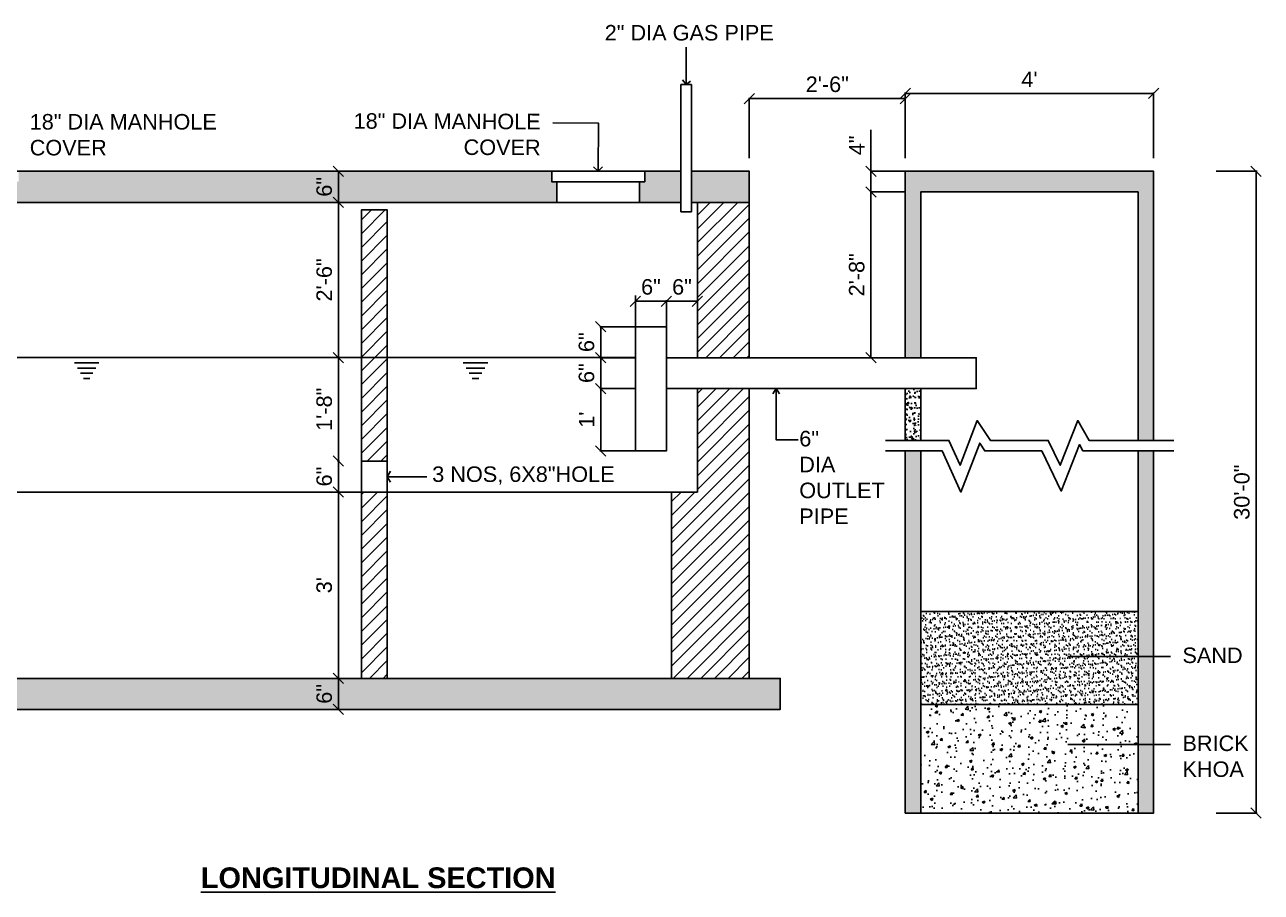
# Model space of a CAD drawing. Header units: inches. Extents: x 599 to 985, y 199 to 536.
# Drawn here: x 745.7 to 984.9, y 198.7 to 366.4 of the extents above; entities that cross this region are included whole.
import ezdxf

# ---------------------------------------------------------------- set-up
doc = ezdxf.new("R2010")
doc.units = ezdxf.units.IN
doc.header["$MEASUREMENT"] = 0
doc.linetypes.add('HIDDEN', pattern=[0.375, 0.25, -0.125])
for name, color, linetype in [('Cover', 94, 'HIDDEN'), ('Dim', 7, 'Continuous'), ('Hatch', 8, 'Continuous'), ('Pipe', 6, 'Continuous'), ('Septic Tank', 5, 'Continuous'), ('Sock Pit', 3, 'Continuous'), ('Text', 7, 'Continuous')]:
    doc.layers.add(name, color=color, linetype=linetype)
doc.styles.get("Standard").update_dxf_attribs({"font": 'arial.ttf'})
doc.dimstyles.new('AR', dxfattribs={"dimtxt": 3, "dimasz": 2, "dimexe": 0.18, "dimexo": 0.0625, "dimgap": 1.21875, "dimtad": 1, "dimdec": 0, "dimzin": 0, "dimdsep": 46, "dimlunit": 4, "dimtxsty": 'Standard', "dimblk": 'OBLIQUE', "dimcen": 0.09, "dimadec": 0, "dimazin": 0, "dimtfac": 1, "dimtdec": 0, "dimtofl": 0, "dimtmove": 0, "dimatfit": 3, "dimfxl": 1, "dimtolj": 1, "dimtzin": 0, "dimarcsym": 0})
pattern_1 = [(50, (0, -13.0461), (2.1517805, -0.1882564), [0.225, -2.475]), (355, (0, -13.0461), (-0.416254, 2.2565764), [0.18, -1.98]), (100.45144, (0.1793, -13.0618), (1.7355265, 2.06832), [0.1912206, -2.1034263]), (46.1842, (0, -12.4461), (3.201724, -0.496558), [0.3375, -3.7125]), (96.63564, (0.2668, -12.4875), (2.803986, 2.922356), [0.286831, -3.155141]), (351.18416, (0, -12.446), (2.803986, 2.922356), [0.27, -2.97]), (21, (0.3, -12.5961), (1.7907212, -1.2078567), [0.225, -2.475]), (326, (0.3, -12.5961), (0.729946, 2.17545), [0.18, -1.98]), (71.45144, (0.4492, -12.6968), (2.520667, 0.9675935), [0.1912206, -2.1034263]), (37.5, (0, -13.04614), (0.03647957, 0.99868156), [0, -1.956, 0, -2.01, 0, -1.9875]), (7.5, (0, -13.0461), (0.7892086, 1.1832351), [0, -1.146, 0, -1.911, 0, -0.7575]), (327.5, (-0.669, -13.04614), (1.6014673, -0.0676646), [0, -0.75, 0, -2.34, 0, -3.105]), (317.5, (-0.969, -13.0461), (1.7495585, 0.300315), [0, -0.975, 0, -1.554, 0, -2.205])]
pattern_2 = [(45, (0, 8.3748), (-1.3258252, 1.3258252), [])]
pattern_3 = [(50, (0, 8.3748), (2.1517805, -0.1882564), [0.225, -2.475]), (355, (0, 8.3748), (-0.416254, 2.2565764), [0.18, -1.98]), (100.45144, (0.1793, 8.359), (1.7355265, 2.06832), [0.1912206, -2.1034263]), (46.1842, (0, 8.9748), (3.201724, -0.496558), [0.3375, -3.7125]), (96.63564, (0.2668, 8.9334), (2.803986, 2.922356), [0.286831, -3.155141]), (351.18416, (0, 8.9748), (2.803986, 2.922356), [0.27, -2.97]), (21, (0.3, 8.8248), (1.7907212, -1.2078567), [0.225, -2.475]), (326, (0.3, 8.8248), (0.729946, 2.17545), [0.18, -1.98]), (71.45144, (0.4492, 8.724), (2.520667, 0.9675935), [0.1912206, -2.1034263]), (37.5, (0, 8.37475), (0.03647957, 0.99868156), [0, -1.956, 0, -2.01, 0, -1.9875]), (7.5, (0, 8.3748), (0.7892086, 1.1832351), [0, -1.146, 0, -1.911, 0, -0.7575]), (327.5, (-0.669, 8.37475), (1.6014673, -0.0676646), [0, -0.75, 0, -2.34, 0, -3.105]), (317.5, (-0.969, 8.3748), (1.7495585, 0.300315), [0, -0.975, 0, -1.554, 0, -2.205])]

# ---------------------------------------------------------------- blocks, each defined once
blk = doc.blocks.new('_Oblique')
at = {"color": 0, "linetype": 'ByBlock', "lineweight": -2, "transparency": 33554687}
blk.add_line((-0.5, -0.5), (0.5, 0.5), dxfattribs=at)
blk = doc.blocks.new('*D26')
at = {"layer": 'Defpoints', "color": 0, "ltscale": 15, "transparency": 16777216}
for p in [(806.4, 332.06), (806.4, 302.06), (806.4, 302.06)]:
    blk.add_point(p, dxfattribs=at)
at = {"layer": 'Dim', "color": 0, "lineweight": -2, "ltscale": 15, "transparency": 16777216}
for p, q in [((806.4, 332.06), (806.4, 302.06)), ((806.47, 332.06), (806.58, 332.06)), ((806.47, 302.06), (806.58, 302.06))]:
    blk.add_line(p, q, dxfattribs=at)
at = {"layer": 'Dim', "color": 0, "lineweight": -2, "ltscale": 15, "transparency": 16777216, "xscale": 2, "yscale": 2, "zscale": 2}
for p, rotation in [((806.4, 332.06), 90), ((806.4, 302.06), 270)]:
    blk.add_blockref('_Oblique', p, dxfattribs=dict(at, rotation=rotation))
at = {"layer": 'Dim', "color": 0, "ltscale": 15, "transparency": 16777216, "insert": (803.65, 317.06), "char_height": 3, "attachment_point": 5, "rotation": 90}
blk.add_mtext('\\A1;2\'-6"', dxfattribs=at)
blk = doc.blocks.new('*D27')
at = {"layer": 'Defpoints', "color": 0, "ltscale": 15, "transparency": 16777216}
for p in [(806.58, 302.06), (806.4, 282.06), (806.58, 282.06)]:
    blk.add_point(p, dxfattribs=at)
at = {"layer": 'Dim', "color": 0, "lineweight": -2, "ltscale": 15, "transparency": 16777216}
for p, q in [((806.52, 302.06), (806.22, 302.06)), ((806.4, 302.06), (806.4, 282.06)), ((806.52, 282.06), (806.22, 282.06))]:
    blk.add_line(p, q, dxfattribs=at)
at = {"layer": 'Dim', "color": 0, "lineweight": -2, "ltscale": 15, "transparency": 16777216, "xscale": 2, "yscale": 2, "zscale": 2}
for p, rotation in [((806.4, 302.06), 90), ((806.4, 282.06), 270)]:
    blk.add_blockref('_Oblique', p, dxfattribs=dict(at, rotation=rotation))
at = {"layer": 'Dim', "color": 0, "ltscale": 15, "transparency": 16777216, "insert": (803.65, 292.06), "char_height": 3, "attachment_point": 5, "rotation": 90}
blk.add_mtext('\\A1;1\'-8"', dxfattribs=at)
blk = doc.blocks.new('*D28')
at = {"layer": 'Defpoints', "color": 0, "ltscale": 15, "transparency": 16777216}
for p in [(806.4, 282.06), (806.4, 276.06), (806.4, 276.06)]:
    blk.add_point(p, dxfattribs=at)
at = {"layer": 'Dim', "color": 0, "lineweight": -2, "ltscale": 15, "transparency": 16777216}
for p, q in [((806.4, 282.06), (806.4, 276.06)), ((806.47, 282.06), (806.58, 282.06)), ((806.47, 276.06), (806.58, 276.06))]:
    blk.add_line(p, q, dxfattribs=at)
at = {"layer": 'Dim', "color": 0, "lineweight": -2, "ltscale": 15, "transparency": 16777216, "xscale": 2, "yscale": 2, "zscale": 2}
for p, rotation in [((806.4, 282.06), 90), ((806.4, 276.06), 270)]:
    blk.add_blockref('_Oblique', p, dxfattribs=dict(at, rotation=rotation))
at = {"layer": 'Dim', "color": 0, "ltscale": 15, "transparency": 16777216, "insert": (803.65, 279.06), "char_height": 3, "attachment_point": 5, "rotation": 90}
blk.add_mtext('\\A1;6"', dxfattribs=at)
blk = doc.blocks.new('*D29')
at = {"layer": 'Defpoints', "color": 0, "ltscale": 15, "transparency": 16777216}
for p in [(806.4, 276.06), (806.4, 240.06), (806.4, 240.06)]:
    blk.add_point(p, dxfattribs=at)
at = {"layer": 'Dim', "color": 0, "lineweight": -2, "ltscale": 15, "transparency": 16777216}
for p, q in [((806.4, 276.06), (806.4, 240.06)), ((806.47, 276.06), (806.58, 276.06)), ((806.47, 240.06), (806.58, 240.06))]:
    blk.add_line(p, q, dxfattribs=at)
at = {"layer": 'Dim', "color": 0, "lineweight": -2, "ltscale": 15, "transparency": 16777216, "xscale": 2, "yscale": 2, "zscale": 2}
for p, rotation in [((806.4, 276.06), 90), ((806.4, 240.06), 270)]:
    blk.add_blockref('_Oblique', p, dxfattribs=dict(at, rotation=rotation))
at = {"layer": 'Dim', "color": 0, "ltscale": 15, "transparency": 16777216, "insert": (803.65, 258.06), "char_height": 3, "attachment_point": 5, "rotation": 90}
blk.add_mtext("\\A1;3'", dxfattribs=at)
blk = doc.blocks.new('*D30')
at = {"layer": 'Defpoints', "color": 0, "ltscale": 15, "transparency": 16777216}
for p in [(806.4, 240.06), (806.4, 234.06), (806.4, 234.06)]:
    blk.add_point(p, dxfattribs=at)
at = {"layer": 'Dim', "color": 0, "lineweight": -2, "ltscale": 15, "transparency": 16777216}
for p, q in [((806.4, 240.06), (806.4, 234.06)), ((806.47, 240.06), (806.58, 240.06)), ((806.47, 234.06), (806.58, 234.06))]:
    blk.add_line(p, q, dxfattribs=at)
at = {"layer": 'Dim', "color": 0, "lineweight": -2, "ltscale": 15, "transparency": 16777216, "xscale": 2, "yscale": 2, "zscale": 2}
for p, rotation in [((806.4, 240.06), 90), ((806.4, 234.06), 270)]:
    blk.add_blockref('_Oblique', p, dxfattribs=dict(at, rotation=rotation))
at = {"layer": 'Dim', "color": 0, "ltscale": 15, "transparency": 16777216, "insert": (803.65, 237.06), "char_height": 3, "attachment_point": 5, "rotation": 90}
blk.add_mtext('\\A1;6"', dxfattribs=at)
blk = doc.blocks.new('*D31')
at = {"layer": 'Defpoints', "color": 0, "ltscale": 15, "transparency": 16777216}
for p in [(869.83, 312.95), (875.83, 312.95), (869.83, 308.03)]:
    blk.add_point(p, dxfattribs=at)
at = {"layer": 'Dim', "color": 0, "lineweight": -2, "ltscale": 15, "transparency": 16777216}
for p, q in [((869.83, 308.09), (869.83, 313.13)), ((875.83, 312.95), (869.83, 312.95)), ((875.83, 313.02), (875.83, 313.13))]:
    blk.add_line(p, q, dxfattribs=at)
at = {"layer": 'Dim', "color": 0, "lineweight": -2, "ltscale": 15, "transparency": 16777216, "xscale": 2, "yscale": 2, "zscale": 2, "rotation": 180}
blk.add_blockref('_Oblique', (869.83, 312.95), dxfattribs=at)
at = {"layer": 'Dim', "color": 0, "lineweight": -2, "ltscale": 15, "transparency": 16777216, "xscale": 2, "yscale": 2, "zscale": 2}
blk.add_blockref('_Oblique', (875.83, 312.95), dxfattribs=at)
at = {"layer": 'Dim', "color": 0, "ltscale": 15, "transparency": 16777216, "insert": (872.83, 315.7), "char_height": 3, "attachment_point": 5}
blk.add_mtext('\\A1;6"', dxfattribs=at)
blk = doc.blocks.new('*D32')
at = {"layer": 'Defpoints', "color": 0, "ltscale": 15, "transparency": 16777216}
for p in [(863.83, 312.95), (869.83, 312.95), (863.83, 308.03)]:
    blk.add_point(p, dxfattribs=at)
at = {"layer": 'Dim', "color": 0, "lineweight": -2, "ltscale": 15, "transparency": 16777216}
for p, q in [((863.83, 308.09), (863.83, 313.13)), ((869.83, 312.95), (863.83, 312.95)), ((869.83, 313.02), (869.83, 313.13))]:
    blk.add_line(p, q, dxfattribs=at)
at = {"layer": 'Dim', "color": 0, "lineweight": -2, "ltscale": 15, "transparency": 16777216, "xscale": 2, "yscale": 2, "zscale": 2, "rotation": 180}
blk.add_blockref('_Oblique', (863.83, 312.95), dxfattribs=at)
at = {"layer": 'Dim', "color": 0, "lineweight": -2, "ltscale": 15, "transparency": 16777216, "xscale": 2, "yscale": 2, "zscale": 2}
blk.add_blockref('_Oblique', (869.83, 312.95), dxfattribs=at)
at = {"layer": 'Dim', "color": 0, "ltscale": 15, "transparency": 16777216, "insert": (866.83, 315.7), "char_height": 3, "attachment_point": 5}
blk.add_mtext('\\A1;6"', dxfattribs=at)
blk = doc.blocks.new('*D33')
at = {"layer": 'Defpoints', "color": 0, "ltscale": 15, "transparency": 16777216}
for p in [(863.83, 308.03), (857.12, 302.03), (863.83, 302.03)]:
    blk.add_point(p, dxfattribs=at)
at = {"layer": 'Dim', "color": 0, "lineweight": -2, "ltscale": 15, "transparency": 16777216}
for p, q in [((863.77, 308.03), (856.94, 308.03)), ((857.12, 308.03), (857.12, 302.03)), ((863.77, 302.03), (856.94, 302.03))]:
    blk.add_line(p, q, dxfattribs=at)
at = {"layer": 'Dim', "color": 0, "lineweight": -2, "ltscale": 15, "transparency": 16777216, "xscale": 2, "yscale": 2, "zscale": 2}
for p, rotation in [((857.12, 308.03), 90), ((857.12, 302.03), 270)]:
    blk.add_blockref('_Oblique', p, dxfattribs=dict(at, rotation=rotation))
at = {"layer": 'Dim', "color": 0, "ltscale": 15, "transparency": 16777216, "insert": (854.37, 305.03), "char_height": 3, "attachment_point": 5, "rotation": 90}
blk.add_mtext('\\A1;6"', dxfattribs=at)
blk = doc.blocks.new('*D34')
at = {"layer": 'Defpoints', "color": 0, "ltscale": 15, "transparency": 16777216}
for p in [(863.83, 302.03), (857.12, 296.06), (863.83, 296.06)]:
    blk.add_point(p, dxfattribs=at)
at = {"layer": 'Dim', "color": 0, "lineweight": -2, "ltscale": 15, "transparency": 16777216}
for p, q in [((863.77, 302.03), (856.94, 302.03)), ((857.12, 302.03), (857.12, 296.06)), ((863.77, 296.06), (856.94, 296.06))]:
    blk.add_line(p, q, dxfattribs=at)
at = {"layer": 'Dim', "color": 0, "lineweight": -2, "ltscale": 15, "transparency": 16777216, "xscale": 2, "yscale": 2, "zscale": 2}
for p, rotation in [((857.12, 302.03), 90), ((857.12, 296.06), 270)]:
    blk.add_blockref('_Oblique', p, dxfattribs=dict(at, rotation=rotation))
at = {"layer": 'Dim', "color": 0, "ltscale": 15, "transparency": 16777216, "insert": (854.37, 299.05), "char_height": 3, "attachment_point": 5, "rotation": 90}
blk.add_mtext('\\A1;6"', dxfattribs=at)
blk = doc.blocks.new('*D35')
at = {"layer": 'Defpoints', "color": 0, "ltscale": 15, "transparency": 16777216}
for p in [(863.83, 296.06), (857.12, 284.03), (863.83, 284.03)]:
    blk.add_point(p, dxfattribs=at)
at = {"layer": 'Dim', "color": 0, "lineweight": -2, "ltscale": 15, "transparency": 16777216}
for p, q in [((863.77, 296.06), (856.94, 296.06)), ((857.12, 296.06), (857.12, 284.03)), ((863.77, 284.03), (856.94, 284.03))]:
    blk.add_line(p, q, dxfattribs=at)
at = {"layer": 'Dim', "color": 0, "lineweight": -2, "ltscale": 15, "transparency": 16777216, "xscale": 2, "yscale": 2, "zscale": 2}
for p, rotation in [((857.12, 296.06), 90), ((857.12, 284.03), 270)]:
    blk.add_blockref('_Oblique', p, dxfattribs=dict(at, rotation=rotation))
at = {"layer": 'Dim', "color": 0, "ltscale": 15, "transparency": 16777216, "insert": (854.4, 290.05), "char_height": 3, "attachment_point": 5, "rotation": 90}
blk.add_mtext("\\A1;1'", dxfattribs=at)
blk = doc.blocks.new('*D36')
at = {"layer": 'Defpoints', "color": 0, "ltscale": 15, "transparency": 16777216}
for p in [(916.02, 352.11), (885.83, 340.51), (916.02, 340.51)]:
    blk.add_point(p, dxfattribs=at)
at = {"layer": 'Dim', "color": 0, "lineweight": -2, "ltscale": 15, "transparency": 16777216}
for p, q in [((885.83, 340.58), (885.83, 352.29)), ((885.83, 352.11), (916.02, 352.11)), ((916.02, 340.58), (916.02, 352.29))]:
    blk.add_line(p, q, dxfattribs=at)
at = {"layer": 'Dim', "color": 0, "lineweight": -2, "ltscale": 15, "transparency": 16777216, "xscale": 2, "yscale": 2, "zscale": 2, "rotation": 180}
blk.add_blockref('_Oblique', (885.83, 352.11), dxfattribs=at)
at = {"layer": 'Dim', "color": 0, "lineweight": -2, "ltscale": 15, "transparency": 16777216, "xscale": 2, "yscale": 2, "zscale": 2}
blk.add_blockref('_Oblique', (916.02, 352.11), dxfattribs=at)
at = {"layer": 'Dim', "color": 0, "ltscale": 15, "transparency": 16777216, "insert": (900.93, 354.86), "char_height": 3, "attachment_point": 5}
blk.add_mtext('\\A1;2\'-6"', dxfattribs=at)
blk = doc.blocks.new('*D37')
at = {"layer": 'Defpoints', "color": 0, "ltscale": 15, "transparency": 16777216}
for p in [(916.02, 338.06), (909.38, 334.06), (916.02, 334.06)]:
    blk.add_point(p, dxfattribs=at)
at = {"layer": 'Dim', "color": 0, "lineweight": -2, "ltscale": 15, "transparency": 16777216}
for p, q in [((909.38, 338.06), (909.38, 346.07)), ((915.96, 338.06), (909.2, 338.06)), ((909.38, 334.06), (909.38, 338.06)), ((915.96, 334.06), (909.2, 334.06))]:
    blk.add_line(p, q, dxfattribs=at)
at = {"layer": 'Dim', "color": 0, "lineweight": -2, "ltscale": 15, "transparency": 16777216, "xscale": 2, "yscale": 2, "zscale": 2}
for p, rotation in [((909.38, 338.06), 90), ((909.38, 334.06), 270)]:
    blk.add_blockref('_Oblique', p, dxfattribs=dict(at, rotation=rotation))
at = {"layer": 'Dim', "color": 0, "ltscale": 15, "transparency": 16777216, "insert": (906.66, 343.07), "char_height": 3, "attachment_point": 5, "rotation": 90}
blk.add_mtext('\\A1;4"', dxfattribs=at)
blk = doc.blocks.new('*D38')
at = {"layer": 'Defpoints', "color": 0, "ltscale": 15, "transparency": 16777216}
for p in [(909.38, 334.06), (909.38, 302.03), (909.38, 302.03)]:
    blk.add_point(p, dxfattribs=at)
at = {"layer": 'Dim', "color": 0, "lineweight": -2, "ltscale": 15, "transparency": 16777216}
for p, q in [((909.38, 334.06), (909.38, 302.03)), ((909.44, 334.06), (909.56, 334.06)), ((909.44, 302.03), (909.56, 302.03))]:
    blk.add_line(p, q, dxfattribs=at)
at = {"layer": 'Dim', "color": 0, "lineweight": -2, "ltscale": 15, "transparency": 16777216, "xscale": 2, "yscale": 2, "zscale": 2}
for p, rotation in [((909.38, 334.06), 90), ((909.38, 302.03), 270)]:
    blk.add_blockref('_Oblique', p, dxfattribs=dict(at, rotation=rotation))
at = {"layer": 'Dim', "color": 0, "ltscale": 15, "transparency": 16777216, "insert": (906.63, 318.05), "char_height": 3, "attachment_point": 5, "rotation": 90}
blk.add_mtext('\\A1;2\'-8"', dxfattribs=at)
blk = doc.blocks.new('*D39')
at = {"layer": 'Defpoints', "color": 0, "ltscale": 15, "transparency": 16777216}
for p in [(976.09, 338.06), (976.09, 214.01), (983.86, 214.01)]:
    blk.add_point(p, dxfattribs=at)
at = {"layer": 'Dim', "color": 0, "lineweight": -2, "ltscale": 15, "transparency": 16777216}
for p, q in [((976.15, 338.06), (984.04, 338.06)), ((983.86, 338.06), (983.86, 214.01)), ((976.15, 214.01), (984.04, 214.01))]:
    blk.add_line(p, q, dxfattribs=at)
at = {"layer": 'Dim', "color": 0, "lineweight": -2, "ltscale": 15, "transparency": 16777216, "xscale": 2, "yscale": 2, "zscale": 2}
for p, rotation in [((983.86, 338.06), 90), ((983.86, 214.01), 270)]:
    blk.add_blockref('_Oblique', p, dxfattribs=dict(at, rotation=rotation))
at = {"layer": 'Dim', "color": 0, "ltscale": 15, "transparency": 16777216, "insert": (981.1, 276.04), "char_height": 3, "attachment_point": 5, "rotation": 90}
blk.add_mtext('\\A1;30\'-0"', dxfattribs=at)
blk = doc.blocks.new('*D46')
at = {"layer": 'Defpoints', "color": 0, "ltscale": 15, "transparency": 16777216}
for p in [(964.02, 353.11), (916.02, 340.51), (964.02, 340.51)]:
    blk.add_point(p, dxfattribs=at)
at = {"layer": 'Dim', "color": 0, "lineweight": -2, "ltscale": 15, "transparency": 16777216}
for p, q in [((916.02, 340.58), (916.02, 353.29)), ((916.02, 353.11), (964.02, 353.11)), ((964.02, 340.58), (964.02, 353.29))]:
    blk.add_line(p, q, dxfattribs=at)
at = {"layer": 'Dim', "color": 0, "lineweight": -2, "ltscale": 15, "transparency": 16777216, "xscale": 2, "yscale": 2, "zscale": 2, "rotation": 180}
blk.add_blockref('_Oblique', (916.02, 353.11), dxfattribs=at)
at = {"layer": 'Dim', "color": 0, "lineweight": -2, "ltscale": 15, "transparency": 16777216, "xscale": 2, "yscale": 2, "zscale": 2}
blk.add_blockref('_Oblique', (964.02, 353.11), dxfattribs=at)
at = {"layer": 'Dim', "color": 0, "ltscale": 15, "transparency": 16777216, "insert": (940.02, 355.83), "char_height": 3, "attachment_point": 5}
blk.add_mtext("\\A1;4'", dxfattribs=at)
blk = doc.blocks.new('*D47')
at = {"layer": 'Defpoints', "color": 0, "ltscale": 15, "transparency": 16777216}
for p in [(806.4, 338.06), (806.4, 338.06), (806.4, 332.06)]:
    blk.add_point(p, dxfattribs=at)
at = {"layer": 'Dim', "color": 0, "lineweight": -2, "ltscale": 15, "transparency": 16777216}
for p, q in [((806.4, 332.06), (806.4, 338.06)), ((806.47, 338.06), (806.58, 338.06)), ((806.47, 332.06), (806.58, 332.06))]:
    blk.add_line(p, q, dxfattribs=at)
at = {"layer": 'Dim', "color": 0, "lineweight": -2, "ltscale": 15, "transparency": 16777216, "xscale": 2, "yscale": 2, "zscale": 2}
for p, rotation in [((806.4, 338.06), 90), ((806.4, 332.06), 270)]:
    blk.add_blockref('_Oblique', p, dxfattribs=dict(at, rotation=rotation))
at = {"layer": 'Dim', "color": 0, "ltscale": 15, "transparency": 16777216, "insert": (803.65, 335.06), "char_height": 3, "attachment_point": 5, "rotation": 90}
blk.add_mtext('\\A1;6"', dxfattribs=at)

msp = doc.modelspace()

# ---------------------------------------------------------------- hatches: boundary and pattern name
at = {"layer": 'Hatch', "ltscale": 15, "transparency": 33554687}
h = msp.add_hatch(dxfattribs=at)
h.set_pattern_fill('AR-CONC', color=256, scale=0.3)
h.set_pattern_definition(pattern_3)
h.paths.add_polyline_path([(727.53, 336.03), (726.53, 336.03), (726.53, 338.06), (704.83, 338.06), (704.83, 332.06), (714.83, 332.06), (727.53, 332.06)])
h.paths.add_polyline_path([(872.64, 338.06), (865.64, 338.06), (865.64, 336.03), (864.64, 336.03), (864.64, 332.06), (872.64, 332.06)])
h.paths.add_polyline_path([(885.83, 338.06), (874.64, 338.06), (874.64, 332.06), (875.83, 332.06), (885.83, 332.06)])
h = msp.add_hatch(dxfattribs=at)
h.set_pattern_fill('AR-CONC', color=256, scale=0.3)
h.set_pattern_definition(pattern_3)
h.paths.add_polyline_path([(848.64, 336.03), (847.64, 336.03), (847.64, 338.06), (744.53, 338.06), (744.53, 336.03), (743.53, 336.03), (743.53, 332.06), (848.64, 332.06)])
h = msp.add_hatch(dxfattribs=at)
h.set_pattern_fill('AR-CONC', color=256, scale=0.3)
h.set_pattern_definition(pattern_1)
h.paths.add_polyline_path([(964.02, 338.06), (916.02, 338.06), (916.02, 302.03), (919.02, 302.03), (919.02, 302.06), (919.02, 334.06), (961.02, 334.06), (961.02, 286.03), (964.02, 286.03)])
h = msp.add_hatch(dxfattribs=at)
h.set_pattern_fill('ANSI31', color=256, scale=15)
h.paths.add_polyline_path([(714.83, 332.06), (704.83, 332.06), (704.83, 308.03), (714.83, 308.03)])
h.paths.add_polyline_path([(719.83, 276.06), (714.83, 276.06), (714.83, 302.06), (704.83, 302.06), (704.83, 240.06), (719.83, 240.06)])
h.paths.add_polyline_path([(885.83, 296.06), (875.83, 296.06), (875.83, 276.06), (870.83, 276.06), (870.83, 240.06), (885.83, 240.06)])
h.paths.add_polyline_path([(885.83, 332.06), (875.83, 332.06), (875.83, 302.03), (885.83, 302.03)])
h = msp.add_hatch(dxfattribs=at)
h.set_pattern_fill('ANSI31', color=256, scale=15)
h.set_pattern_definition(pattern_2)
h.paths.add_polyline_path([(815.83, 330.6), (810.83, 330.6), (810.83, 302.06), (815.83, 302.06)])
h.paths.add_polyline_path([(815.83, 276.06), (810.83, 276.06), (810.83, 240.06), (815.83, 240.06)])
h = msp.add_hatch(dxfattribs=at)
h.set_pattern_fill('ANSI31', color=256, scale=15)
h.set_pattern_definition(pattern_2)
h.paths.add_polyline_path([(815.83, 302.06), (810.83, 302.06), (810.83, 282.06), (815.83, 282.06)])
h = msp.add_hatch(dxfattribs=at)
h.set_pattern_fill('AR-CONC', color=256, scale=0.3)
h.set_pattern_definition(pattern_3)
h.paths.add_polyline_path([(919.02, 296.06), (916.02, 296.06), (916.02, 286.03), (919.02, 286.03)])
h = msp.add_hatch(dxfattribs=at)
h.set_pattern_fill('AR-CONC', color=256, scale=0.3)
h.set_pattern_definition(pattern_3)
h.paths.add_polyline_path([(919.02, 284.03), (916.02, 284.03), (916.02, 214.01), (919.02, 214.01)])
h.paths.add_polyline_path([(964.02, 284.03), (961.02, 284.03), (961.02, 244.28), (964.02, 244.28)])
h.paths.add_polyline_path([(964.02, 244.28), (961.02, 244.28), (961.02, 227.26), (964.02, 227.26)])
h.paths.add_polyline_path([(964.02, 227.26), (961.02, 227.26), (961.02, 214.01), (964.02, 214.01)])
h = msp.add_hatch(dxfattribs=at)
h.set_pattern_fill('AR-SAND', color=256, scale=0.7)
h.set_pattern_definition([(37.5, (0, -13.0461), (-0.0440954, 1.3487766), [0, -1.064, 0, -1.19, 0, -1.1375]), (7.5, (0, -13.0461), (1.2388437, 1.9755022), [0, -0.574, 0, -0.959, 0, -0.3675]), (327.5, (-0.861, -13.0461), (2.1798993, 0.0039613), [0, -0.35, 0, -1.26, 0, -1.645]), (317.5, (-0.861, -13.0461), (2.1042886, 0.614373), [0, -0.175, 0, -0.826, 0, -0.945])])
h.paths.add_polyline_path([(961.02, 253.01), (919.02, 253.01), (919.02, 235.01), (961.02, 235.01)])
h = msp.add_hatch(dxfattribs=at)
h.set_pattern_fill('AR-CONC', color=256, scale=0.3)
h.set_pattern_definition(pattern_1)
h.paths.add_polyline_path([(891.83, 240.06), (698.83, 240.06), (698.83, 234.06), (891.83, 234.06)])
h = msp.add_hatch(dxfattribs=at)
h.set_pattern_fill('AR-CONC', color=256, scale=0.7)
h.set_pattern_definition([(50, (0, 8.3748), (5.020821, -0.439265), [0.525, -5.775]), (355, (0, 8.375), (-0.97126, 5.265345), [0.42, -4.62]), (100.45144, (0.4184, 8.338), (4.049562, 4.82608), [0.446181, -4.907995]), (46.1842, (0, 9.775), (7.47069, -1.158635), [0.7875, -8.6625]), (96.6356, (0.6226, 9.678), (6.542634, 6.81883), [0.66927, -7.361996]), (351.1842, (0, 9.775), (6.542634, 6.81883), [0.63, -6.93]), (21, (0.7, 9.4248), (4.17835, -2.818332), [0.525, -5.775]), (326, (0.7, 9.425), (1.703207, 5.07605), [0.42, -4.62]), (71.45144, (1.048, 9.19), (5.881557, 2.257718), [0.446181, -4.907995]), (37.5, (0, 8.3748), (0.085119, 2.330257), [0, -4.564, 0, -4.69, 0, -4.6375]), (7.5, (0, 8.3748), (1.841487, 2.760882), [0, -2.674, 0, -4.459, 0, -1.7675]), (327.5, (-1.561, 8.3748), (3.736757, -0.157884), [0, -1.75, 0, -5.46, 0, -7.245]), (317.5, (-2.261, 8.3748), (4.082303, 0.700735), [0, -2.275, 0, -3.626, 0, -5.145])])
h.paths.add_polyline_path([(919.02, 235.01), (919.02, 214.01), (961.02, 214.01), (961.02, 235.01)])

# ---------------------------------------------------------------- linework, layer by layer
at = {"layer": 'Cover', "linetype": 'Continuous', "ltscale": 15, "transparency": 33554687}
for p, q in [((848.64, 336.03), (848.64, 332.06)), ((864.64, 336.03), (864.64, 332.06))]:
    msp.add_line(p, q, dxfattribs=at)
msp.add_lwpolyline([(847.64, 338.06), (847.64, 336.03), (865.64, 336.03), (865.64, 338.06)], close=True, dxfattribs=at)
at = {"layer": 'Dim', "ltscale": 15, "transparency": 33554687}
for p, q in [((755.35, 301.04), (760.07, 301.04)), ((755.93, 300.04), (759.49, 300.04)), ((756.51, 299.04), (758.92, 299.04)), ((830.54, 301.04), (835.26, 301.04)), ((831.12, 300.04), (834.68, 300.04)), ((831.7, 299.04), (834.11, 299.04)), ((757.08, 298.04), (758.34, 298.04)), ((832.27, 298.04), (833.53, 298.04)), ((947.42, 244.28), (967.28, 244.28)), ((947.42, 227.26), (967.28, 227.26))]:
    msp.add_line(p, q, dxfattribs=at)
for points in [[(873.64, 354.82), (873.64, 362.04)], [(872.92, 355.71), (873.64, 354.82), (874.47, 355.5)], [(856.64, 338.06), (856.67, 347.38), (847.84, 347.41)], [(855.74, 338.93), (856.64, 338.06), (857.48, 338.93)], [(890.37, 295.02), (891.06, 296.06), (891.68, 295.02)], [(891.06, 296.06), (891.06, 286.14), (895.3, 286.14)], [(816.49, 277.95), (815.83, 279.01), (816.49, 280.07)], [(815.83, 279.01), (823.52, 279.01)]]:
    msp.add_lwpolyline(points, dxfattribs=at)
at = {"layer": 'Pipe', "ltscale": 15, "transparency": 33554687}
for points in [[(874.64, 330.23), (872.64, 330.23), (872.64, 354.82), (874.64, 354.82), (874.64, 330.23)], [(863.83, 302.03), (863.83, 284.03), (869.83, 284.03), (869.83, 308.03), (869.83, 308.03), (863.83, 308.03), (863.83, 314.03)], [(863.83, 308.03), (863.83, 302.06), (726.83, 302.06)]]:
    msp.add_lwpolyline(points, dxfattribs=at)
at = {"layer": 'Pipe', "transparency": 33554687}
msp.add_lwpolyline([(869.83, 296.06), (929.75, 296.06), (929.75, 302.03), (869.83, 302.03)], dxfattribs=at)
at = {"layer": 'Septic Tank', "transparency": 33554687}
for p, q in [((875.83, 296.06), (875.83, 276.06)), ((875.83, 276.06), (714.83, 276.06)), ((870.83, 276.06), (870.83, 240.06)), ((698.83, 234.06), (891.83, 234.06))]:
    msp.add_line(p, q, dxfattribs=at)
at = {"layer": 'Septic Tank', "ltscale": 15, "transparency": 33554687}
msp.add_line((815.83, 282.06), (810.83, 282.06), dxfattribs=at)
at = {"layer": 'Septic Tank', "transparency": 33554687}
for points in [[(872.64, 338.06), (704.83, 338.06), (704.83, 308.03)], [(885.83, 302.03), (885.83, 338.06), (874.64, 338.06)], [(875.83, 332.06), (875.83, 302.03)], [(704.83, 302.06), (704.83, 240.06), (885.83, 240.06), (885.83, 296.06)]]:
    msp.add_lwpolyline(points, dxfattribs=at)
at = {"layer": 'Septic Tank', "ltscale": 15, "transparency": 33554687}
for points in [[(704.83, 332.06), (714.83, 332.06), (872.64, 332.06)], [(815.83, 240.06), (815.83, 330.6), (810.83, 330.6), (810.83, 240.06)], [(874.64, 332.06), (875.83, 332.06), (885.83, 332.06)]]:
    msp.add_lwpolyline(points, dxfattribs=at)
at = {"layer": 'Septic Tank', "transparency": 33554687}
msp.add_lwpolyline([(698.83, 240.06), (698.83, 234.06), (891.83, 234.06), (891.83, 240.06)], close=True, dxfattribs=at)
at = {"layer": 'Sock Pit', "ltscale": 15, "transparency": 33554687}
for p, q in [((916.02, 296.06), (916.02, 286.03)), ((919.02, 296.06), (919.02, 286.03)), ((919.02, 284.03), (919.02, 214.01)), ((961.02, 214.01), (961.02, 284.03)), ((919.02, 253.01), (961.02, 253.01)), ((919.02, 235.01), (961.02, 235.01))]:
    msp.add_line(p, q, dxfattribs=at)
for points in [[(964.02, 286.03), (964.02, 338.06), (916.02, 338.06), (916.02, 302.03), (916.02, 302.06)], [(961.02, 286.03), (961.02, 334.06), (919.02, 334.06), (919.02, 302.03), (919.02, 302.06)], [(912.19, 286.03), (924.44, 286.03), (926.61, 281.25), (929.92, 289.89), (932.47, 286.03), (943.66, 286.03), (945.98, 281.25), (949.38, 289.89), (951.55, 286.03), (967.94, 286.03)], [(912.19, 284.03), (923.15, 284.03), (926.77, 276.06), (930.4, 285.54), (931.39, 284.03), (942.41, 284.03), (946.16, 276.26), (949.7, 285.24), (950.38, 284.03), (967.94, 284.03)], [(916.02, 284.03), (916.02, 214.01), (964.02, 214.01), (964.02, 284.03)]]:
    msp.add_lwpolyline(points, dxfattribs=at)

# ---------------------------------------------------------------- texts
at = {"layer": 'Dim', "ltscale": 15, "transparency": 33554687, "char_height": 3, "attachment_point": 1}
for s, width, heights, insert in [('2" DIA GAS PIPE', 40.7136, [10.77], (857.89, 366.34)), ('18" DIA MANHOLE COVER', 40.7136, [10.77], (746.69, 349.13)), ('6" DIA OUTLET PIPE', 3, [20.34], (895.51, 287.89)), ('3 NOS, 6X8"HOLE', 40.7136, [10.77], (824.53, 281.02)), ('SAND', 40.7136, [10.77], (969.61, 246.02)), ('BRICK KHOA', 13.8185, [10.77], (969.61, 229.01))]:
    msp.add_mtext_dynamic_manual_height_columns(s, width=width, gutter_width=1, heights=heights, dxfattribs=dict(at, insert=insert))
at = {"layer": 'Dim', "ltscale": 15, "transparency": 33554687, "insert": (845.52, 349.17), "char_height": 3, "attachment_point": 3, "rotation": 359.8017}
msp.add_mtext_dynamic_manual_height_columns('18" DIA MANHOLE COVER', width=40.7136, gutter_width=1, heights=[10.77], dxfattribs=at)
at = {"layer": 'Text', "ltscale": 15, "transparency": 33554687, "insert": (779.79, 203.52), "char_height": 4, "attachment_point": 1}
msp.add_mtext_dynamic_manual_height_columns('{\\fArial|b1|i0|c0|p34;\\LLONGITUDINAL SECTION}', width=121.9907, gutter_width=261.51, heights=[0], dxfattribs=at)

# ---------------------------------------------------------------- dimensions: what is measured, and where the dimension line sits
at = {"layer": 'Dim', "ltscale": 15, "transparency": 33554687}
for base, p1, p2, picture, middle in [((916.02, 352.11), (885.83, 340.51), (916.02, 340.51), '*D36', (900.93, 354.86)), ((964.02, 353.11), (916.02, 340.51), (964.02, 340.51), '*D46', (940.02, 355.83))]:
    dim = msp.add_linear_dim(base=base, p1=p1, p2=p2, dimstyle='AR', dxfattribs=at)
    dim.commit()
    dim.dimension.update_dxf_attribs({"geometry": picture, "text_midpoint": middle})
dim = msp.add_linear_dim(base=(909.38, 334.06), p1=(916.02, 338.06), p2=(916.02, 334.06), angle=90, dimstyle='AR', dxfattribs=at)
dim.commit()
dim.dimension.update_dxf_attribs({"geometry": '*D37', "text_midpoint": (909.38, 343.07), "dimtype": 160})
for base, p1, p2, angle, picture, middle in [((806.4, 338.06), (806.4, 332.06), (806.4, 338.06), 90, '*D47', (803.65, 335.06)), ((909.38, 302.03), (909.38, 334.06), (909.38, 302.03), 90, '*D38', (906.63, 318.05)), ((806.4, 302.06), (806.4, 332.06), (806.4, 302.06), 90, '*D26', (803.65, 317.06)), ((863.83, 312.95), (869.83, 312.95), (863.83, 308.03), 180, '*D32', (866.83, 315.7)), ((869.83, 312.95), (875.83, 312.95), (869.83, 308.03), 180, '*D31', (872.83, 315.7)), ((857.12, 302.03), (863.83, 308.03), (863.83, 302.03), 90, '*D33', (854.37, 305.03)), ((806.4, 282.06), (806.58, 302.06), (806.58, 282.06), 90, '*D27', (803.65, 292.06)), ((857.12, 296.06), (863.83, 302.03), (863.83, 296.06), 90, '*D34', (854.37, 299.05)), ((857.12, 284.03), (863.83, 296.06), (863.83, 284.03), 90, '*D35', (854.4, 290.05)), ((806.4, 276.06), (806.4, 282.06), (806.4, 276.06), 90, '*D28', (803.65, 279.06)), ((806.4, 240.06), (806.4, 276.06), (806.4, 240.06), 90, '*D29', (803.65, 258.06)), ((806.4, 234.06), (806.4, 240.06), (806.4, 234.06), 90, '*D30', (803.65, 237.06))]:
    dim = msp.add_linear_dim(base=base, p1=p1, p2=p2, angle=angle, dimstyle='AR', dxfattribs=at)
    dim.commit()
    dim.dimension.update_dxf_attribs({"geometry": picture, "text_midpoint": middle})
dim = msp.add_linear_dim(base=(983.86, 214.01), p1=(976.09, 338.06), p2=(976.09, 214.01), angle=90, text='30\'-0"', dimstyle='AR', dxfattribs=at)
dim.commit()
dim.dimension.update_dxf_attribs({"geometry": '*D39', "text_midpoint": (981.1, 276.04)})

doc.saveas('drawing.dxf')
